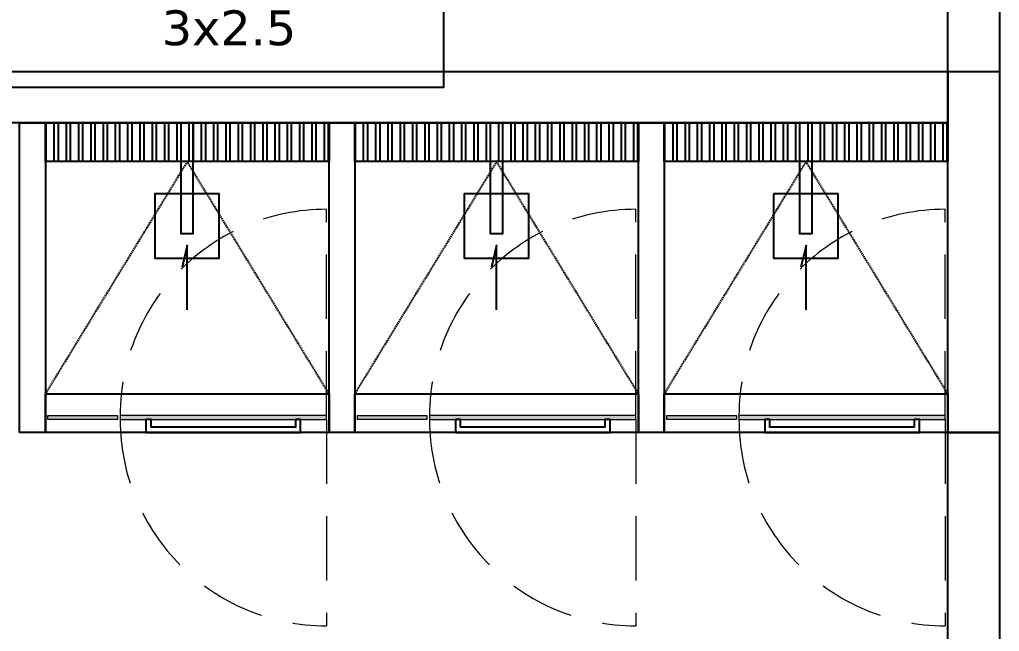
# Model space of a CAD drawing. Header units: millimetres. Extents: x 61345 to 69644, y 9491 to 29385.
# Drawn here: x 66684.2 to 67064.2, y 11728.9 to 11966.1 of the extents above; entities that cross this region are included whole.
import ezdxf
from ezdxf.enums import TextEntityAlignment as Align

# ---------------------------------------------------------------- set-up
doc = ezdxf.new("R2010")
doc.units = ezdxf.units.MM
doc.linetypes.add('ACAD_ISO03W100', pattern=[30, 12, -18])
doc.linetypes.add('PROJECTION', pattern=[0.375, 0.25, -0.125])
doc.layers.add('A-DIVR-255', color=7, linetype='Continuous', lineweight=5, true_color=0xffffff)
for name, color, linetype, lineweight in [('A-SECN-MEN-CO', 141, 'Continuous', 9), ('A-SECN-MEN-PR', 145, 'PROJECTION', 5), ('STRUCTURE POUTRES', 5, 'ACAD_ISO03W100', 20)]:
    doc.layers.add(name, color=color, linetype=linetype, lineweight=lineweight)
doc.layers.add('ATT ELECTRIQUES', color=3, linetype='Continuous')
doc.layers.add('Plan Archi', color=8, linetype='Continuous')
doc.styles.add('Verdana', font='verdana.ttf')

# ---------------------------------------------------------------- blocks, each defined once
blk = doc.blocks.new('A$Ca9ddb2d8')
at = {"color": 252}
blk.add_lwpolyline([(-0.3, 0), (-0.3, -0.05), (0.3, -0.05), (0.3, 0), (0.28, 0), (0.28, -0.03), (-0.28, -0.03), (-0.28, 0)], close=True, dxfattribs=at)
blk = doc.blocks.new('A$C823a6998')
at = {"layer": 'A-DIVR-255'}
h = blk.add_hatch(color=252, dxfattribs=at)
h.dxf.hatch_style = 1
h.paths.add_polyline_path([(-0.82, 0.05), (-1.09, 0.05), (-1.09, 0.065), (-0.82, 0.065)])
h = blk.add_hatch(color=252, dxfattribs=at)
h.dxf.hatch_style = 1
h.paths.add_polyline_path([(-0.01, 0.065), (-0.81, 0.065), (-0.81, 0.05), (-0.01, 0.05)])
at = {"layer": 'A-SECN-MEN-CO', "color": 252}
for points in [[(-0.82, 0.05), (-1.09, 0.05), (-1.09, 0.065), (-0.82, 0.065)], [(-0.01, 0.065), (-0.81, 0.065), (-0.81, 0.05), (-0.01, 0.05)]]:
    blk.add_lwpolyline(points, close=True, dxfattribs=at)
at = {"layer": 'A-SECN-MEN-PR', "color": 252}
for points in [[(-0.01, 0.065), (-0.01, 0.865)], [(-0.01, 0.05), (-0.01, -0.75)]]:
    blk.add_lwpolyline(points, dxfattribs=at)
for centre, start, end in [((-0.01, 0.065), 90, 180), ((-0.01, 0.05), 180, 270)]:
    blk.add_arc(centre, 0.8, start, end, dxfattribs=at)
blk = doc.blocks.new('*U121')
at = {"color": 252}
blk.add_lwpolyline([(0.275, -0.0235), (0.275, -0.1245, 0.414214), (0.276, -0.1255), (0.524, -0.1255, 0.414214), (0.525, -0.1245), (0.525, 0.1235, 0.414214), (0.524, 0.1245), (0.276, 0.1245, 0.414214), (0.275, 0.1235), (0.275, 0.0225)], format="xyb", close=True, dxfattribs=at)
blk.add_lwpolyline([(0, 0.0225), (0.43, 0.0225), (0.43, -0.0235), (0, -0.0235)], close=True, dxfattribs=at)
blk = doc.blocks.new('ETIQ ECL')
at = {"color": 6, "linetype": 'ByBlock'}
blk.add_lwpolyline([(-28.09, 19.8), (28.09, 19.8), (28.09, -19.8), (-28.09, -19.8)], close=True, dxfattribs=at)
at = {"layer": 'STRUCTURE POUTRES', "color": 6, "linetype": 'ByBlock'}
for points in [[(-28.09, 19.8), (28.09, 19.8), (28.09, 6.6), (-28.09, 6.6)], [(-28.09, 6.6), (28.09, 6.6), (28.09, -6.6), (-28.09, -6.6)], [(-28.09, -6.6), (28.09, -6.6), (28.09, -19.8), (-28.09, -19.8)]]:
    blk.add_lwpolyline(points, close=True, dxfattribs=at)
at = {"layer": 'STRUCTURE POUTRES', "color": 6, "linetype": 'ByBlock', "style": 'Verdana'}
for tag, p in [('CIRCUIT', (0.33, 10.99)), ('CABLE', (-0.49, -2.08)), ('SECTION', (0.37, -14.32))]:
    blk.add_attdef(tag, text='', height=4.5, dxfattribs=at).set_placement(p, align=Align.CENTER)

msp = doc.modelspace()

# ---------------------------------------------------------------- hatches: boundary and pattern name
at = {"layer": 'Plan Archi'}
h = msp.add_hatch(dxfattribs=at)
h.set_pattern_fill('ANSI32', color=256, scale=0.5, angle=45)
h.set_pattern_definition([(90, (-92250.809, 7115.5842), (-4.7625, 0), []), (90, (-92249.2213, 7117.1717), (-4.7625, 0), [])])
h.paths.add_polyline_path([(66694.19, 11926.07), (66804.19, 11926.07), (66804.19, 11911.07), (66694.19, 11911.07)])
h = msp.add_hatch(dxfattribs=at)
h.set_pattern_fill('ANSI32', color=256, scale=0.5, angle=45)
h.set_pattern_definition([(90, (-92130.809, 7115.5842), (-4.7625, 0), []), (90, (-92129.2213, 7117.1717), (-4.7625, 0), [])])
h.paths.add_polyline_path([(66814.19, 11926.07), (66924.19, 11926.07), (66924.19, 11911.07), (66814.19, 11911.07)])
h = msp.add_hatch(dxfattribs=at)
h.set_pattern_fill('ANSI32', color=256, scale=0.5, angle=45)
h.set_pattern_definition([(90, (-92010.809, 7115.5842), (-4.7625, 0), []), (90, (-92009.2213, 7117.1717), (-4.7625, 0), [])])
h.paths.add_polyline_path([(66934.19, 11926.07), (67044.19, 11926.07), (67044.19, 11911.07), (66934.19, 11911.07)])

# ---------------------------------------------------------------- linework, layer by layer
for p, q in [((66464.16, 11946.07), (67044.19, 11946.07)), ((67044.19, 11946.07), (67064.19, 11946.07)), ((67044.19, 11806.07), (67044.19, 11946.07)), ((67044.19, 11946.07), (67044.19, 11926.07)), ((67064.19, 11946.07), (67064.19, 11806.07)), ((67044.19, 11926.07), (66464.16, 11926.07)), ((66684.19, 11926.07), (66694.19, 11926.07)), ((66684.19, 11806.07), (66684.19, 11926.07)), ((66694.19, 11926.07), (66694.19, 11806.07)), ((66804.19, 11926.07), (66814.19, 11926.07)), ((66804.19, 11806.07), (66804.19, 11926.07)), ((66814.19, 11926.07), (66814.19, 11806.07)), ((66924.19, 11926.07), (66934.19, 11926.07)), ((66924.19, 11806.07), (66924.19, 11926.07)), ((66934.19, 11926.07), (66934.19, 11806.07)), ((66694.19, 11806.07), (66684.19, 11806.07)), ((66814.19, 11806.07), (66804.19, 11806.07)), ((66934.19, 11806.07), (66924.19, 11806.07)), ((67064.19, 11806.07), (67044.19, 11806.07)), ((67044.19, 11806.07), (67064.19, 11806.07)), ((67044.19, 11671.25), (67044.19, 11806.07)), ((67064.19, 11806.07), (67064.19, 11671.25))]:
    msp.add_line(p, q, dxfattribs=at)
for points in [[(67044.19, 12095.66), (67184.19, 12095.66), (67184.19, 12085.66), (67064.19, 12085.66), (67064.19, 11806.07), (67044.19, 11806.07)], [(66694.19, 11926.07), (66804.19, 11926.07), (66804.19, 11911.07), (66694.19, 11911.07)], [(66814.19, 11926.07), (66924.19, 11926.07), (66924.19, 11911.07), (66814.19, 11911.07)], [(66934.19, 11926.07), (67044.19, 11926.07), (67044.19, 11911.07), (66934.19, 11911.07)], [(66694.19, 11821.07), (66804.19, 11821.07), (66804.19, 11806.07), (66694.19, 11806.07)], [(66814.19, 11821.07), (66924.19, 11821.07), (66924.19, 11806.07), (66814.19, 11806.07)], [(66934.19, 11821.07), (67044.19, 11821.07), (67044.19, 11806.07), (66934.19, 11806.07)], [(67044.19, 11806.07), (67064.19, 11806.07), (67064.19, 11671.25), (67044.19, 11671.25)]]:
    msp.add_lwpolyline(points, close=True, dxfattribs=at)
at = {"layer": 'Plan Archi', "linetype": 'PROJECTION'}
for points in [[(66749.19, 11911.07), (66694.19, 11821.07), (66804.19, 11821.07)], [(66869.19, 11911.07), (66814.19, 11821.07), (66924.19, 11821.07)], [(66989.19, 11911.07), (66934.19, 11821.07), (67044.19, 11821.07)]]:
    msp.add_lwpolyline(points, close=True, dxfattribs=at)
at = {"layer": 'Plan Archi'}
for points in [[(66749.19, 11853.57), (66749.19, 11878.57), (66747.23, 11870.07)], [(66869.19, 11853.57), (66869.19, 11878.57), (66867.23, 11870.07)], [(66989.19, 11853.57), (66989.19, 11878.57), (66987.23, 11870.07)]]:
    msp.add_lwpolyline(points, dxfattribs=at)

# ---------------------------------------------------------------- block references
at = {"layer": 'ATT ELECTRIQUES', "color": 6, "linetype": 'ByBlock', "xscale": 3, "yscale": 3, "zscale": 3}
msp.add_blockref('ETIQ ECL', (66764.29, 11999.18), dxfattribs=at).add_auto_attribs({'SECTION': '3x2.5', 'CABLE': 'U1000R2V', 'CIRCUIT': 'ATT 8 PMF1'})
at = {"layer": 'Plan Archi', "xscale": 100, "yscale": 100, "zscale": 100, "rotation": 270}
for p in [(66749.19, 11926.07), (66869.19, 11926.07), (66989.19, 11926.07)]:
    msp.add_blockref('*U121', p, dxfattribs=at)
at = {"layer": 'Plan Archi', "xscale": 100, "yscale": 100, "zscale": 100}
for name, p in [('A$C823a6998', (66804.19, 11806.07)), ('A$C823a6998', (66924.19, 11806.07)), ('A$C823a6998', (67044.19, 11806.07)), ('A$Ca9ddb2d8', (66763.19, 11811.07)), ('A$Ca9ddb2d8', (66883.19, 11811.07)), ('A$Ca9ddb2d8', (67003.19, 11811.07))]:
    msp.add_blockref(name, p, dxfattribs=at)

doc.saveas('drawing.dxf')
